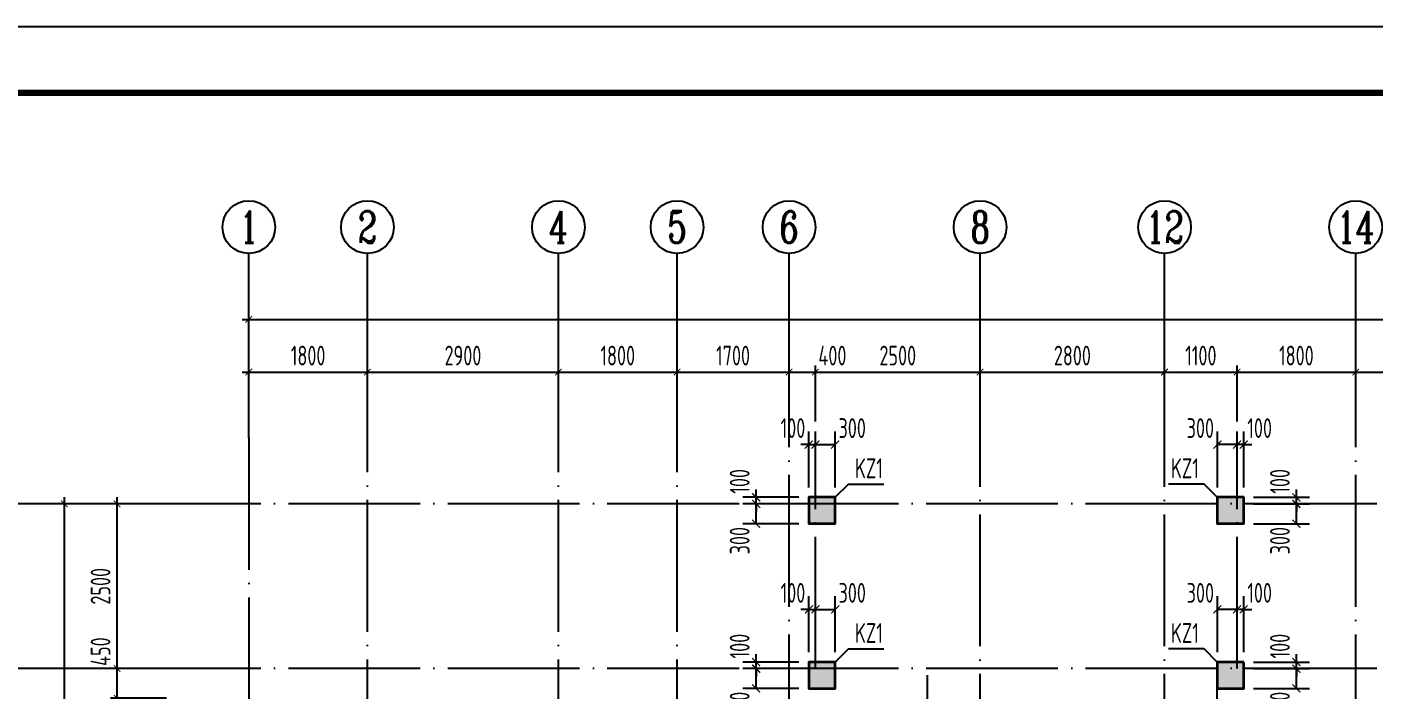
# Model space of a CAD drawing. Extents: x -668857 to 154266, y -275694 to 291306.
# Drawn here: x -343110 to -322663, y 216120 to 226182 of the extents above; entities that cross this region are included whole.
import ezdxf
from ezdxf.enums import TextEntityAlignment as Align

# ---------------------------------------------------------------- set-up
doc = ezdxf.new("R2010")
doc.units = 0
doc.header["$LTSCALE"] = 1000
doc.linetypes.add('DOTE', pattern=[2.42, 2, -0.2, 0.02, -0.2])
doc.layers.get('0').update_dxf_attribs({"linetype": 'CONTINUOUS'})
doc.layers.get('DEFPOINTS').update_dxf_attribs({"linetype": 'CONTINUOUS'})
for name, color, linetype in [('-TK', 7, 'CONTINUOUS'), ('A-AXIS', 1, 'CONTINUOUS'), ('A-DOTE', 10, 'DOTE'), ('AXIS_NUM', 7, 'CONTINUOUS'), ('COLU_DE_TEXT', 7, 'CONTINUOUS'), ('LABEL', 1, 'CONTINUOUS'), ('S-Q墙标注', 3, 'CONTINUOUS'), ('S-X详图填充', 252, 'CONTINUOUS'), ('S-X详图实线', 4, 'CONTINUOUS'), ('S-Y一般标注', 3, 'CONTINUOUS'), ('S-Z柱实线', 6, 'CONTINUOUS')]:
    doc.layers.add(name, color=color, linetype=linetype)
doc.layers.add('PUB_HATCH', color=8, linetype='CONTINUOUS', lineweight=9)
doc.styles.add('TSSD_Axis', font='complex.shx', dxfattribs={"width": 0.7, "bigfont": 'hztxt.shx'})
doc.styles.add('TSSD_DIMENSION', font='Tssdeng.shx', dxfattribs={"width": 0.7, "bigfont": 'tssdchn.shx'})
doc.styles.add('TSSD_REIN', font='tssdeng.shx', dxfattribs={"width": 0.7, "height": 300, "bigfont": 'tssdchn.shx'})
doc.styles.add('结构文字', font='zstxt.shx', dxfattribs={"width": 0.7, "bigfont": 'zshz.shx'})
doc.dimstyles.new('STRUCK', dxfattribs={"dimtxt": 400, "dimasz": 121, "dimexe": 200, "dimexo": 150, "dimgap": 115, "dimtad": 1, "dimdec": 0, "dimdsep": 46, "dimtxsty": '结构文字', "dimblk": 'ARCHTICK', "dimcen": 400, "dimclrd": 3, "dimclre": 3, "dimclrt": 7, "dimadec": 0, "dimazin": 0, "dimtfac": 1, "dimtdec": 0, "dimtix": 1, "dimtmove": 2, "dimatfit": 3, "dimldrblk": '_DIMX', "dimfxl": 0, "dimtolj": 1, "dimtzin": 0, "dimarcsym": 0})
doc.dimstyles.new('TSSD_100_100', dxfattribs={"dimtxt": 300, "dimasz": 100, "dimexe": 100, "dimexo": 250, "dimgap": 100, "dimtad": 1, "dimdec": 0, "dimzin": 0, "dimdsep": 46, "dimtxsty": 'TSSD_DIMENSION', "dimblk": 'ARCHTICK', "dimcen": 0, "dimdle": 100, "dimclrt": 7, "dimadec": 0, "dimazin": 0, "dimtfac": 1, "dimtdec": 0, "dimtix": 1, "dimtmove": 2, "dimatfit": 3, "dimldrblk": 'ARCHTICK', "dimfxl": 0, "dimtolj": 1, "dimtzin": 0, "dimarcsym": 0})

# ---------------------------------------------------------------- blocks, each defined once
blk = doc.blocks.new('A1')
blk.add_lwpolyline([(0, 59400), (0, 0), (84100, 0), (84100, 59400)], close=True)
at = {"const_width": 100}
blk.add_lwpolyline([(2500, 58400), (2500, 1000), (83100, 1000), (83100, 58400)], close=True, dxfattribs=at)
blk = doc.blocks.new('ts_axno')
at = {"color": 0, "linetype": 'ByBlock', "lineweight": -2}
blk.add_circle((0, 0), 0.5, dxfattribs=at)
at = {"color": 0, "linetype": 'ByBlock', "lineweight": -2, "style": 'TSSD_Axis', "width": 0.7}
blk.add_attdef('A', text='', height=0.6, dxfattribs=at).set_placement((0, 0), align=Align.MIDDLE_CENTER)
blk = doc.blocks.new('_ArchTick')
at = {"color": 0, "linetype": 'ByBlock', "const_width": 0.15}
blk.add_lwpolyline([(-0.5, -0.5), (0.5, 0.5)], dxfattribs=at)
blk = doc.blocks.new('*D77')
at = {"layer": 'DEFPOINTS', "color": 0}
for p in [(6400, 22100), (4600, 21100), (6400, 21100)]:
    blk.add_point(p, dxfattribs=at)
at = {"layer": 'S-Y一般标注', "color": 0, "lineweight": -2}
for p, q in [((4500, 22100), (6500, 22100)), ((4600, 21350), (4600, 22200)), ((6400, 21350), (6400, 22200))]:
    blk.add_line(p, q, dxfattribs=at)
at = {"layer": 'S-Y一般标注', "color": 0, "lineweight": -2, "xscale": 100, "yscale": 100, "zscale": 100, "rotation": 180}
blk.add_blockref('_ArchTick', (4600, 22100), dxfattribs=at)
at = {"layer": 'S-Y一般标注', "color": 0, "lineweight": -2, "xscale": 100, "yscale": 100, "zscale": 100}
blk.add_blockref('_ArchTick', (6400, 22100), dxfattribs=at)
at = {"layer": 'S-Y一般标注', "color": 7, "insert": (5500, 22350), "char_height": 300, "attachment_point": 5, "style": 'TSSD_DIMENSION'}
blk.add_mtext('\\A1;1800', dxfattribs=at)
blk = doc.blocks.new('*D78')
at = {"layer": 'DEFPOINTS', "color": 0}
for p in [(9300, 22100), (6400, 21100), (9300, 21100)]:
    blk.add_point(p, dxfattribs=at)
at = {"layer": 'S-Y一般标注', "color": 0, "lineweight": -2}
for p, q in [((6300, 22100), (9400, 22100)), ((6400, 21350), (6400, 22200)), ((9300, 21350), (9300, 22200))]:
    blk.add_line(p, q, dxfattribs=at)
at = {"layer": 'S-Y一般标注', "color": 0, "lineweight": -2, "xscale": 100, "yscale": 100, "zscale": 100, "rotation": 180}
blk.add_blockref('_ArchTick', (6400, 22100), dxfattribs=at)
at = {"layer": 'S-Y一般标注', "color": 0, "lineweight": -2, "xscale": 100, "yscale": 100, "zscale": 100}
blk.add_blockref('_ArchTick', (9300, 22100), dxfattribs=at)
at = {"layer": 'S-Y一般标注', "color": 7, "insert": (7850, 22350), "char_height": 300, "attachment_point": 5, "style": 'TSSD_DIMENSION'}
blk.add_mtext('\\A1;2900', dxfattribs=at)
blk = doc.blocks.new('*D79')
at = {"layer": 'DEFPOINTS', "color": 0}
for p in [(11100, 22100), (9300, 21100), (11100, 21100)]:
    blk.add_point(p, dxfattribs=at)
at = {"layer": 'S-Y一般标注', "color": 0, "lineweight": -2}
for p, q in [((9200, 22100), (11200, 22100)), ((9300, 21350), (9300, 22200)), ((11100, 21350), (11100, 22200))]:
    blk.add_line(p, q, dxfattribs=at)
at = {"layer": 'S-Y一般标注', "color": 0, "lineweight": -2, "xscale": 100, "yscale": 100, "zscale": 100, "rotation": 180}
blk.add_blockref('_ArchTick', (9300, 22100), dxfattribs=at)
at = {"layer": 'S-Y一般标注', "color": 0, "lineweight": -2, "xscale": 100, "yscale": 100, "zscale": 100}
blk.add_blockref('_ArchTick', (11100, 22100), dxfattribs=at)
at = {"layer": 'S-Y一般标注', "color": 7, "insert": (10200, 22350), "char_height": 300, "attachment_point": 5, "style": 'TSSD_DIMENSION'}
blk.add_mtext('\\A1;1800', dxfattribs=at)
blk = doc.blocks.new('*D80')
at = {"layer": 'DEFPOINTS', "color": 0}
for p in [(12800, 22100), (11100, 21100), (12800, 21100)]:
    blk.add_point(p, dxfattribs=at)
at = {"layer": 'S-Y一般标注', "color": 0, "lineweight": -2}
for p, q in [((11000, 22100), (12900, 22100)), ((11100, 21350), (11100, 22200)), ((12800, 21350), (12800, 22200))]:
    blk.add_line(p, q, dxfattribs=at)
at = {"layer": 'S-Y一般标注', "color": 0, "lineweight": -2, "xscale": 100, "yscale": 100, "zscale": 100, "rotation": 180}
blk.add_blockref('_ArchTick', (11100, 22100), dxfattribs=at)
at = {"layer": 'S-Y一般标注', "color": 0, "lineweight": -2, "xscale": 100, "yscale": 100, "zscale": 100}
blk.add_blockref('_ArchTick', (12800, 22100), dxfattribs=at)
at = {"layer": 'S-Y一般标注', "color": 7, "insert": (11950, 22350), "char_height": 300, "attachment_point": 5, "style": 'TSSD_DIMENSION'}
blk.add_mtext('\\A1;1700', dxfattribs=at)
blk = doc.blocks.new('*D81')
at = {"layer": 'DEFPOINTS', "color": 0}
for p in [(13200, 22100), (12800, 21100), (13200, 21100)]:
    blk.add_point(p, dxfattribs=at)
at = {"layer": 'S-Y一般标注', "color": 0, "lineweight": -2}
for p, q in [((12700, 22100), (13300, 22100)), ((12800, 21350), (12800, 22200)), ((13200, 21350), (13200, 22200))]:
    blk.add_line(p, q, dxfattribs=at)
at = {"layer": 'S-Y一般标注', "color": 0, "lineweight": -2, "xscale": 100, "yscale": 100, "zscale": 100, "rotation": 180}
blk.add_blockref('_ArchTick', (12800, 22100), dxfattribs=at)
at = {"layer": 'S-Y一般标注', "color": 0, "lineweight": -2, "xscale": 100, "yscale": 100, "zscale": 100}
blk.add_blockref('_ArchTick', (13200, 22100), dxfattribs=at)
at = {"layer": 'S-Y一般标注', "color": 7, "insert": (13458, 22350), "char_height": 300, "attachment_point": 5, "style": 'TSSD_DIMENSION'}
blk.add_mtext('\\A1;400', dxfattribs=at)
blk = doc.blocks.new('*D82')
at = {"layer": 'DEFPOINTS', "color": 0}
for p in [(18500, 22100), (15700, 21100), (18500, 21100)]:
    blk.add_point(p, dxfattribs=at)
at = {"layer": 'S-Y一般标注', "color": 0, "lineweight": -2}
for p, q in [((15600, 22100), (18600, 22100)), ((15700, 21350), (15700, 22200)), ((18500, 21350), (18500, 22200))]:
    blk.add_line(p, q, dxfattribs=at)
at = {"layer": 'S-Y一般标注', "color": 0, "lineweight": -2, "xscale": 100, "yscale": 100, "zscale": 100, "rotation": 180}
blk.add_blockref('_ArchTick', (15700, 22100), dxfattribs=at)
at = {"layer": 'S-Y一般标注', "color": 0, "lineweight": -2, "xscale": 100, "yscale": 100, "zscale": 100}
blk.add_blockref('_ArchTick', (18500, 22100), dxfattribs=at)
at = {"layer": 'S-Y一般标注', "color": 7, "insert": (17100, 22350), "char_height": 300, "attachment_point": 5, "style": 'TSSD_DIMENSION'}
blk.add_mtext('\\A1;2800', dxfattribs=at)
blk = doc.blocks.new('*D83')
at = {"layer": 'DEFPOINTS', "color": 0}
for p in [(19600, 22100), (18500, 21100), (19600, 21100)]:
    blk.add_point(p, dxfattribs=at)
at = {"layer": 'S-Y一般标注', "color": 0, "lineweight": -2}
for p, q in [((18400, 22100), (19700, 22100)), ((18500, 21350), (18500, 22200)), ((19600, 21350), (19600, 22200))]:
    blk.add_line(p, q, dxfattribs=at)
at = {"layer": 'S-Y一般标注', "color": 0, "lineweight": -2, "xscale": 100, "yscale": 100, "zscale": 100, "rotation": 180}
blk.add_blockref('_ArchTick', (18500, 22100), dxfattribs=at)
at = {"layer": 'S-Y一般标注', "color": 0, "lineweight": -2, "xscale": 100, "yscale": 100, "zscale": 100}
blk.add_blockref('_ArchTick', (19600, 22100), dxfattribs=at)
at = {"layer": 'S-Y一般标注', "color": 7, "insert": (19050, 22350), "char_height": 300, "attachment_point": 5, "style": 'TSSD_DIMENSION'}
blk.add_mtext('\\A1;1100', dxfattribs=at)
blk = doc.blocks.new('*D84')
at = {"layer": 'DEFPOINTS', "color": 0}
for p in [(23100, 22100), (21400, 21100), (23100, 21100)]:
    blk.add_point(p, dxfattribs=at)
at = {"layer": 'S-Y一般标注', "color": 0, "lineweight": -2}
for p, q in [((21300, 22100), (23200, 22100)), ((21400, 21350), (21400, 22200)), ((23100, 21350), (23100, 22200))]:
    blk.add_line(p, q, dxfattribs=at)
at = {"layer": 'S-Y一般标注', "color": 0, "lineweight": -2, "xscale": 100, "yscale": 100, "zscale": 100, "rotation": 180}
blk.add_blockref('_ArchTick', (21400, 22100), dxfattribs=at)
at = {"layer": 'S-Y一般标注', "color": 0, "lineweight": -2, "xscale": 100, "yscale": 100, "zscale": 100}
blk.add_blockref('_ArchTick', (23100, 22100), dxfattribs=at)
at = {"layer": 'S-Y一般标注', "color": 7, "insert": (22250, 22350), "char_height": 300, "attachment_point": 5, "style": 'TSSD_DIMENSION'}
blk.add_mtext('\\A1;1700', dxfattribs=at)
blk = doc.blocks.new('*D99')
at = {"layer": 'DEFPOINTS', "color": 0}
for p in [(54600, 22900), (4600, 21100), (54600, 21100)]:
    blk.add_point(p, dxfattribs=at)
at = {"layer": 'S-Y一般标注', "color": 0, "lineweight": -2}
for p, q in [((4600, 21350), (4600, 23000)), ((54600, 21350), (54600, 23000)), ((4500, 22900), (54700, 22900))]:
    blk.add_line(p, q, dxfattribs=at)
at = {"layer": 'S-Y一般标注', "color": 0, "lineweight": -2, "xscale": 100, "yscale": 100, "zscale": 100, "rotation": 180}
blk.add_blockref('_ArchTick', (4600, 22900), dxfattribs=at)
at = {"layer": 'S-Y一般标注', "color": 0, "lineweight": -2, "xscale": 100, "yscale": 100, "zscale": 100}
blk.add_blockref('_ArchTick', (54600, 22900), dxfattribs=at)
at = {"layer": 'S-Y一般标注', "color": 7, "insert": (29600, 23150), "char_height": 300, "attachment_point": 5, "style": 'TSSD_DIMENSION'}
blk.add_mtext('\\A1;50000', dxfattribs=at)
blk = doc.blocks.new('*D106')
at = {"layer": 'DEFPOINTS', "color": 0}
for p in [(1800, 20100), (3600, 20100), (3600, 4600)]:
    blk.add_point(p, dxfattribs=at)
at = {"layer": 'S-Y一般标注', "color": 0, "lineweight": -2}
for p, q in [((3350, 20100), (1700, 20100)), ((1800, 4500), (1800, 20200)), ((3350, 4600), (1700, 4600))]:
    blk.add_line(p, q, dxfattribs=at)
at = {"layer": 'S-Y一般标注', "color": 0, "lineweight": -2, "xscale": 100, "yscale": 100, "zscale": 100}
for p, rotation in [((1800, 20100), 90), ((1800, 4600), 270)]:
    blk.add_blockref('_ArchTick', p, dxfattribs=dict(at, rotation=rotation))
at = {"layer": 'S-Y一般标注', "color": 7, "insert": (1550, 12350), "char_height": 300, "attachment_point": 5, "rotation": 90, "style": 'TSSD_DIMENSION'}
blk.add_mtext('\\A1;15500', dxfattribs=at)
blk = doc.blocks.new('*D108')
at = {"layer": 'DEFPOINTS', "color": 0}
for p in [(2600, 17600), (3600, 17600), (3600, 17150)]:
    blk.add_point(p, dxfattribs=at)
at = {"layer": 'S-Y一般标注', "color": 0, "lineweight": -2}
for p, q in [((3350, 17600), (2500, 17600)), ((2600, 17050), (2600, 17700)), ((3350, 17150), (2500, 17150))]:
    blk.add_line(p, q, dxfattribs=at)
at = {"layer": 'S-Y一般标注', "color": 0, "lineweight": -2, "xscale": 100, "yscale": 100, "zscale": 100}
for p, rotation in [((2600, 17600), 90), ((2600, 17150), 270)]:
    blk.add_blockref('_ArchTick', p, dxfattribs=dict(at, rotation=rotation))
at = {"layer": 'S-Y一般标注', "color": 7, "insert": (2350, 17858), "char_height": 300, "attachment_point": 5, "rotation": 90, "style": 'TSSD_DIMENSION'}
blk.add_mtext('\\A1;450', dxfattribs=at)
blk = doc.blocks.new('*D109')
at = {"layer": 'DEFPOINTS', "color": 0}
for p in [(2600, 20100), (3600, 20100), (3600, 17600)]:
    blk.add_point(p, dxfattribs=at)
at = {"layer": 'S-Y一般标注', "color": 0, "lineweight": -2}
for p, q in [((3350, 20100), (2500, 20100)), ((2600, 17500), (2600, 20200)), ((3350, 17600), (2500, 17600))]:
    blk.add_line(p, q, dxfattribs=at)
at = {"layer": 'S-Y一般标注', "color": 0, "lineweight": -2, "xscale": 100, "yscale": 100, "zscale": 100}
for p, rotation in [((2600, 20100), 90), ((2600, 17600), 270)]:
    blk.add_blockref('_ArchTick', p, dxfattribs=dict(at, rotation=rotation))
at = {"layer": 'S-Y一般标注', "color": 7, "insert": (2350, 18850), "char_height": 300, "attachment_point": 5, "rotation": 90, "style": 'TSSD_DIMENSION'}
blk.add_mtext('\\A1;2500', dxfattribs=at)
blk = doc.blocks.new('*D112')
at = {"layer": 'DEFPOINTS', "color": 0}
for p in [(15700, 22100), (13200, 21100), (15700, 21100)]:
    blk.add_point(p, dxfattribs=at)
at = {"layer": 'S-Y一般标注', "color": 0, "lineweight": -2}
for p, q in [((13100, 22100), (15800, 22100)), ((13200, 21350), (13200, 22200)), ((15700, 21350), (15700, 22200))]:
    blk.add_line(p, q, dxfattribs=at)
at = {"layer": 'S-Y一般标注', "color": 0, "lineweight": -2, "xscale": 100, "yscale": 100, "zscale": 100, "rotation": 180}
blk.add_blockref('_ArchTick', (13200, 22100), dxfattribs=at)
at = {"layer": 'S-Y一般标注', "color": 0, "lineweight": -2, "xscale": 100, "yscale": 100, "zscale": 100}
blk.add_blockref('_ArchTick', (15700, 22100), dxfattribs=at)
at = {"layer": 'S-Y一般标注', "color": 7, "insert": (14450, 22350), "char_height": 300, "attachment_point": 5, "style": 'TSSD_DIMENSION'}
blk.add_mtext('\\A1;2500', dxfattribs=at)
blk = doc.blocks.new('*D113')
at = {"layer": 'DEFPOINTS', "color": 0}
for p in [(21400, 22100), (19600, 21100), (21400, 21100)]:
    blk.add_point(p, dxfattribs=at)
at = {"layer": 'S-Y一般标注', "color": 0, "lineweight": -2}
for p, q in [((19500, 22100), (21500, 22100)), ((19600, 21350), (19600, 22200)), ((21400, 21350), (21400, 22200))]:
    blk.add_line(p, q, dxfattribs=at)
at = {"layer": 'S-Y一般标注', "color": 0, "lineweight": -2, "xscale": 100, "yscale": 100, "zscale": 100, "rotation": 180}
blk.add_blockref('_ArchTick', (19600, 22100), dxfattribs=at)
at = {"layer": 'S-Y一般标注', "color": 0, "lineweight": -2, "xscale": 100, "yscale": 100, "zscale": 100}
blk.add_blockref('_ArchTick', (21400, 22100), dxfattribs=at)
at = {"layer": 'S-Y一般标注', "color": 7, "insert": (20500, 22350), "char_height": 300, "attachment_point": 5, "style": 'TSSD_DIMENSION'}
blk.add_mtext('\\A1;1800', dxfattribs=at)
blk = doc.blocks.new('*D680')
at = {"layer": 'DEFPOINTS', "color": 0}
for p in [(-332042, 216545), (-331242, 216545), (-331242, 216445)]:
    blk.add_point(p, dxfattribs=at)
at = {"layer": 'S-Q墙标注', "color": 3, "lineweight": -2}
for p, q in [((-331392, 216545), (-332242, 216545)), ((-332042, 216545), (-332042, 216666)), ((-332042, 216445), (-332042, 216545)), ((-331392, 216445), (-332242, 216445)), ((-332042, 216445), (-332042, 216324))]:
    blk.add_line(p, q, dxfattribs=at)
at = {"layer": 'S-Q墙标注', "color": 3, "lineweight": -2, "xscale": 121, "yscale": 121, "zscale": 121}
for p, rotation in [((-332042, 216545), 270), ((-332042, 216445), 90)]:
    blk.add_blockref('_ArchTick', p, dxfattribs=dict(at, rotation=rotation))
at = {"layer": 'S-Q墙标注', "color": 7, "insert": (-332292, 216787), "char_height": 300, "attachment_point": 5, "rotation": 90, "style": 'TSSD_REIN'}
blk.add_mtext('\\A1;100', dxfattribs=at)
blk = doc.blocks.new('_DIMX')
blk.add_line((-150, 0), (150, 0))
at = {"const_width": 50}
blk.add_lwpolyline([(-70, -70), (70, 70)], dxfattribs=at)
blk = doc.blocks.new('*D681')
at = {"layer": 'DEFPOINTS', "color": 0}
for p in [(-332042, 219045), (-331242, 219045), (-331242, 218945)]:
    blk.add_point(p, dxfattribs=at)
at = {"layer": 'S-Q墙标注', "color": 3, "lineweight": -2}
for p, q in [((-331392, 219045), (-332242, 219045)), ((-332042, 219045), (-332042, 219166)), ((-332042, 218945), (-332042, 219045)), ((-331392, 218945), (-332242, 218945)), ((-332042, 218945), (-332042, 218824))]:
    blk.add_line(p, q, dxfattribs=at)
at = {"layer": 'S-Q墙标注', "color": 3, "lineweight": -2, "xscale": 121, "yscale": 121, "zscale": 121}
for p, rotation in [((-332042, 219045), 270), ((-332042, 218945), 90)]:
    blk.add_blockref('_ArchTick', p, dxfattribs=dict(at, rotation=rotation))
at = {"layer": 'S-Q墙标注', "color": 7, "insert": (-332292, 219287), "char_height": 300, "attachment_point": 5, "rotation": 90, "style": 'TSSD_REIN'}
blk.add_mtext('\\A1;100', dxfattribs=at)
blk = doc.blocks.new('*D682')
at = {"layer": 'DEFPOINTS', "color": 0}
for p in [(-332042, 218945), (-331242, 218945), (-331242, 218645)]:
    blk.add_point(p, dxfattribs=at)
at = {"layer": 'S-Q墙标注', "color": 3, "lineweight": -2}
for p, q in [((-331392, 218945), (-332242, 218945)), ((-332042, 218645), (-332042, 218945)), ((-331392, 218645), (-332242, 218645))]:
    blk.add_line(p, q, dxfattribs=at)
at = {"layer": 'S-Q墙标注', "color": 3, "lineweight": -2, "xscale": 121, "yscale": 121, "zscale": 121}
for p, rotation in [((-332042, 218945), 90), ((-332042, 218645), 270)]:
    blk.add_blockref('_ArchTick', p, dxfattribs=dict(at, rotation=rotation))
at = {"layer": 'S-Q墙标注', "color": 7, "insert": (-332292, 218387), "char_height": 300, "attachment_point": 5, "rotation": 90, "style": 'TSSD_REIN'}
blk.add_mtext('\\A1;300', dxfattribs=at)
blk = doc.blocks.new('*D683')
at = {"layer": 'DEFPOINTS', "color": 0}
for p in [(-332042, 216445), (-331242, 216445), (-331242, 216145)]:
    blk.add_point(p, dxfattribs=at)
at = {"layer": 'S-Q墙标注', "color": 3, "lineweight": -2}
for p, q in [((-331392, 216445), (-332242, 216445)), ((-332042, 216145), (-332042, 216445)), ((-331392, 216145), (-332242, 216145))]:
    blk.add_line(p, q, dxfattribs=at)
at = {"layer": 'S-Q墙标注', "color": 3, "lineweight": -2, "xscale": 121, "yscale": 121, "zscale": 121}
for p, rotation in [((-332042, 216445), 90), ((-332042, 216145), 270)]:
    blk.add_blockref('_ArchTick', p, dxfattribs=dict(at, rotation=rotation))
at = {"layer": 'S-Q墙标注', "color": 7, "insert": (-332292, 215887), "char_height": 300, "attachment_point": 5, "rotation": 90, "style": 'TSSD_REIN'}
blk.add_mtext('\\A1;300', dxfattribs=at)
blk = doc.blocks.new('*D684')
at = {"layer": 'DEFPOINTS', "color": 0}
for p in [(-330842, 217345), (-331142, 216545), (-330842, 216545)]:
    blk.add_point(p, dxfattribs=at)
at = {"layer": 'S-Q墙标注', "color": 3, "lineweight": -2}
for p, q in [((-331142, 216695), (-331142, 217545)), ((-330842, 216695), (-330842, 217545)), ((-331142, 217345), (-330842, 217345))]:
    blk.add_line(p, q, dxfattribs=at)
at = {"layer": 'S-Q墙标注', "color": 3, "lineweight": -2, "xscale": 121, "yscale": 121, "zscale": 121, "rotation": 180}
blk.add_blockref('_ArchTick', (-331142, 217345), dxfattribs=at)
at = {"layer": 'S-Q墙标注', "color": 3, "lineweight": -2, "xscale": 121, "yscale": 121, "zscale": 121}
blk.add_blockref('_ArchTick', (-330842, 217345), dxfattribs=at)
at = {"layer": 'S-Q墙标注', "color": 7, "insert": (-330584, 217595), "char_height": 300, "attachment_point": 5, "style": 'TSSD_REIN'}
blk.add_mtext('\\A1;300', dxfattribs=at)
blk = doc.blocks.new('*D685')
at = {"layer": 'DEFPOINTS', "color": 0}
for p in [(-330842, 219845), (-331142, 219045), (-330842, 219045)]:
    blk.add_point(p, dxfattribs=at)
at = {"layer": 'S-Q墙标注', "color": 3, "lineweight": -2}
for p, q in [((-331142, 219195), (-331142, 220045)), ((-330842, 219195), (-330842, 220045)), ((-331142, 219845), (-330842, 219845))]:
    blk.add_line(p, q, dxfattribs=at)
at = {"layer": 'S-Q墙标注', "color": 3, "lineweight": -2, "xscale": 121, "yscale": 121, "zscale": 121, "rotation": 180}
blk.add_blockref('_ArchTick', (-331142, 219845), dxfattribs=at)
at = {"layer": 'S-Q墙标注', "color": 3, "lineweight": -2, "xscale": 121, "yscale": 121, "zscale": 121}
blk.add_blockref('_ArchTick', (-330842, 219845), dxfattribs=at)
at = {"layer": 'S-Q墙标注', "color": 7, "insert": (-330584, 220095), "char_height": 300, "attachment_point": 5, "style": 'TSSD_REIN'}
blk.add_mtext('\\A1;300', dxfattribs=at)
blk = doc.blocks.new('*D686')
at = {"layer": 'DEFPOINTS', "color": 0}
for p in [(-324642, 216545), (-323842, 216545), (-324642, 216445)]:
    blk.add_point(p, dxfattribs=at)
at = {"layer": 'S-Q墙标注', "color": 3, "lineweight": -2}
for p, q in [((-324492, 216545), (-323642, 216545)), ((-323842, 216545), (-323842, 216666)), ((-323842, 216445), (-323842, 216545)), ((-324492, 216445), (-323642, 216445)), ((-323842, 216445), (-323842, 216324))]:
    blk.add_line(p, q, dxfattribs=at)
at = {"layer": 'S-Q墙标注', "color": 3, "lineweight": -2, "xscale": 121, "yscale": 121, "zscale": 121}
for p, rotation in [((-323842, 216545), 270), ((-323842, 216445), 90)]:
    blk.add_blockref('_ArchTick', p, dxfattribs=dict(at, rotation=rotation))
at = {"layer": 'S-Q墙标注', "color": 7, "insert": (-324092, 216787), "char_height": 300, "attachment_point": 5, "rotation": 90, "style": 'TSSD_REIN'}
blk.add_mtext('\\A1;100', dxfattribs=at)
blk = doc.blocks.new('*D687')
at = {"layer": 'DEFPOINTS', "color": 0}
for p in [(-324642, 219045), (-323842, 219045), (-324642, 218945)]:
    blk.add_point(p, dxfattribs=at)
at = {"layer": 'S-Q墙标注', "color": 3, "lineweight": -2}
for p, q in [((-324492, 219045), (-323642, 219045)), ((-323842, 219045), (-323842, 219166)), ((-323842, 218945), (-323842, 219045)), ((-324492, 218945), (-323642, 218945)), ((-323842, 218945), (-323842, 218824))]:
    blk.add_line(p, q, dxfattribs=at)
at = {"layer": 'S-Q墙标注', "color": 3, "lineweight": -2, "xscale": 121, "yscale": 121, "zscale": 121}
for p, rotation in [((-323842, 219045), 270), ((-323842, 218945), 90)]:
    blk.add_blockref('_ArchTick', p, dxfattribs=dict(at, rotation=rotation))
at = {"layer": 'S-Q墙标注', "color": 7, "insert": (-324092, 219287), "char_height": 300, "attachment_point": 5, "rotation": 90, "style": 'TSSD_REIN'}
blk.add_mtext('\\A1;100', dxfattribs=at)
blk = doc.blocks.new('*D688')
at = {"layer": 'DEFPOINTS', "color": 0}
for p in [(-324642, 218945), (-323842, 218945), (-324642, 218645)]:
    blk.add_point(p, dxfattribs=at)
at = {"layer": 'S-Q墙标注', "color": 3, "lineweight": -2}
for p, q in [((-324492, 218945), (-323642, 218945)), ((-323842, 218645), (-323842, 218945)), ((-324492, 218645), (-323642, 218645))]:
    blk.add_line(p, q, dxfattribs=at)
at = {"layer": 'S-Q墙标注', "color": 3, "lineweight": -2, "xscale": 121, "yscale": 121, "zscale": 121}
for p, rotation in [((-323842, 218945), 90), ((-323842, 218645), 270)]:
    blk.add_blockref('_ArchTick', p, dxfattribs=dict(at, rotation=rotation))
at = {"layer": 'S-Q墙标注', "color": 7, "insert": (-324092, 218387), "char_height": 300, "attachment_point": 5, "rotation": 90, "style": 'TSSD_REIN'}
blk.add_mtext('\\A1;300', dxfattribs=at)
blk = doc.blocks.new('*D689')
at = {"layer": 'DEFPOINTS', "color": 0}
for p in [(-324642, 216445), (-323842, 216445), (-324642, 216145)]:
    blk.add_point(p, dxfattribs=at)
at = {"layer": 'S-Q墙标注', "color": 3, "lineweight": -2}
for p, q in [((-324492, 216445), (-323642, 216445)), ((-323842, 216145), (-323842, 216445)), ((-324492, 216145), (-323642, 216145))]:
    blk.add_line(p, q, dxfattribs=at)
at = {"layer": 'S-Q墙标注', "color": 3, "lineweight": -2, "xscale": 121, "yscale": 121, "zscale": 121}
for p, rotation in [((-323842, 216445), 90), ((-323842, 216145), 270)]:
    blk.add_blockref('_ArchTick', p, dxfattribs=dict(at, rotation=rotation))
at = {"layer": 'S-Q墙标注', "color": 7, "insert": (-324092, 215887), "char_height": 300, "attachment_point": 5, "rotation": 90, "style": 'TSSD_REIN'}
blk.add_mtext('\\A1;300', dxfattribs=at)
blk = doc.blocks.new('*D690')
at = {"layer": 'DEFPOINTS', "color": 0}
for p in [(-325042, 217345), (-325042, 216545), (-324742, 216545)]:
    blk.add_point(p, dxfattribs=at)
at = {"layer": 'S-Q墙标注', "color": 3, "lineweight": -2}
for p, q in [((-325042, 216695), (-325042, 217545)), ((-324742, 216695), (-324742, 217545)), ((-324742, 217345), (-325042, 217345))]:
    blk.add_line(p, q, dxfattribs=at)
at = {"layer": 'S-Q墙标注', "color": 3, "lineweight": -2, "xscale": 121, "yscale": 121, "zscale": 121, "rotation": 180}
blk.add_blockref('_ArchTick', (-325042, 217345), dxfattribs=at)
at = {"layer": 'S-Q墙标注', "color": 3, "lineweight": -2, "xscale": 121, "yscale": 121, "zscale": 121}
blk.add_blockref('_ArchTick', (-324742, 217345), dxfattribs=at)
at = {"layer": 'S-Q墙标注', "color": 7, "insert": (-325300, 217595), "char_height": 300, "attachment_point": 5, "style": 'TSSD_REIN'}
blk.add_mtext('\\A1;300', dxfattribs=at)
blk = doc.blocks.new('*D691')
at = {"layer": 'DEFPOINTS', "color": 0}
for p in [(-325042, 219845), (-325042, 219045), (-324742, 219045)]:
    blk.add_point(p, dxfattribs=at)
at = {"layer": 'S-Q墙标注', "color": 3, "lineweight": -2}
for p, q in [((-325042, 219195), (-325042, 220045)), ((-324742, 219195), (-324742, 220045)), ((-324742, 219845), (-325042, 219845))]:
    blk.add_line(p, q, dxfattribs=at)
at = {"layer": 'S-Q墙标注', "color": 3, "lineweight": -2, "xscale": 121, "yscale": 121, "zscale": 121, "rotation": 180}
blk.add_blockref('_ArchTick', (-325042, 219845), dxfattribs=at)
at = {"layer": 'S-Q墙标注', "color": 3, "lineweight": -2, "xscale": 121, "yscale": 121, "zscale": 121}
blk.add_blockref('_ArchTick', (-324742, 219845), dxfattribs=at)
at = {"layer": 'S-Q墙标注', "color": 7, "insert": (-325300, 220095), "char_height": 300, "attachment_point": 5, "style": 'TSSD_REIN'}
blk.add_mtext('\\A1;300', dxfattribs=at)
blk = doc.blocks.new('A$C028C60F5')
at = {"color": 6}
blk.add_lwpolyline([(400, 0), (0, 0), (0, -400), (400, -400)], close=True, dxfattribs=at)
at = {"layer": 'PUB_HATCH'}
blk.add_solid([(0, -400), (400, -400), (0, 0), (400, 0)], dxfattribs=at)
blk = doc.blocks.new('A$C3EFA6995')
for p in [(9700, 100), (9700, -2400), (15900, -2400)]:
    blk.add_blockref('A$C028C60F5', p)
at = {"xscale": -1}
blk.add_blockref('A$C028C60F5', (16300, 100), dxfattribs=at)
blk = doc.blocks.new('*D732')
at = {"layer": 'DEFPOINTS', "color": 0}
for p in [(-331142, 219845), (-331242, 219045), (-331142, 219045)]:
    blk.add_point(p, dxfattribs=at)
at = {"layer": 'S-Q墙标注', "color": 3, "lineweight": -2}
for p, q in [((-331242, 219195), (-331242, 220045)), ((-331142, 219195), (-331142, 220045)), ((-331242, 219845), (-331363, 219845)), ((-331242, 219845), (-331142, 219845)), ((-331142, 219845), (-331021, 219845))]:
    blk.add_line(p, q, dxfattribs=at)
at = {"layer": 'S-Q墙标注', "color": 3, "lineweight": -2, "xscale": 121, "yscale": 121, "zscale": 121}
blk.add_blockref('_ArchTick', (-331242, 219845), dxfattribs=at)
at = {"layer": 'S-Q墙标注', "color": 3, "lineweight": -2, "xscale": 121, "yscale": 121, "zscale": 121, "rotation": 180}
blk.add_blockref('_ArchTick', (-331142, 219845), dxfattribs=at)
at = {"layer": 'S-Q墙标注', "color": 7, "insert": (-331484, 220095), "char_height": 300, "attachment_point": 5, "style": 'TSSD_REIN'}
blk.add_mtext('\\A1;100', dxfattribs=at)
blk = doc.blocks.new('*D733')
at = {"layer": 'DEFPOINTS', "color": 0}
for p in [(-331142, 217345), (-331242, 216545), (-331142, 216545)]:
    blk.add_point(p, dxfattribs=at)
at = {"layer": 'S-Q墙标注', "color": 3, "lineweight": -2}
for p, q in [((-331242, 216695), (-331242, 217545)), ((-331142, 216695), (-331142, 217545)), ((-331242, 217345), (-331363, 217345)), ((-331242, 217345), (-331142, 217345)), ((-331142, 217345), (-331021, 217345))]:
    blk.add_line(p, q, dxfattribs=at)
at = {"layer": 'S-Q墙标注', "color": 3, "lineweight": -2, "xscale": 121, "yscale": 121, "zscale": 121}
blk.add_blockref('_ArchTick', (-331242, 217345), dxfattribs=at)
at = {"layer": 'S-Q墙标注', "color": 3, "lineweight": -2, "xscale": 121, "yscale": 121, "zscale": 121, "rotation": 180}
blk.add_blockref('_ArchTick', (-331142, 217345), dxfattribs=at)
at = {"layer": 'S-Q墙标注', "color": 7, "insert": (-331484, 217595), "char_height": 300, "attachment_point": 5, "style": 'TSSD_REIN'}
blk.add_mtext('\\A1;100', dxfattribs=at)
blk = doc.blocks.new('*D734')
at = {"layer": 'DEFPOINTS', "color": 0}
for p in [(-324742, 219845), (-324742, 219045), (-324642, 219045)]:
    blk.add_point(p, dxfattribs=at)
at = {"layer": 'S-Q墙标注', "color": 3, "lineweight": -2}
for p, q in [((-324742, 219195), (-324742, 220045)), ((-324642, 219195), (-324642, 220045)), ((-324742, 219845), (-324863, 219845)), ((-324642, 219845), (-324742, 219845)), ((-324642, 219845), (-324521, 219845))]:
    blk.add_line(p, q, dxfattribs=at)
at = {"layer": 'S-Q墙标注', "color": 3, "lineweight": -2, "xscale": 121, "yscale": 121, "zscale": 121}
blk.add_blockref('_ArchTick', (-324742, 219845), dxfattribs=at)
at = {"layer": 'S-Q墙标注', "color": 3, "lineweight": -2, "xscale": 121, "yscale": 121, "zscale": 121, "rotation": 180}
blk.add_blockref('_ArchTick', (-324642, 219845), dxfattribs=at)
at = {"layer": 'S-Q墙标注', "color": 7, "insert": (-324400, 220095), "char_height": 300, "attachment_point": 5, "style": 'TSSD_REIN'}
blk.add_mtext('\\A1;100', dxfattribs=at)
blk = doc.blocks.new('*D735')
at = {"layer": 'DEFPOINTS', "color": 0}
for p in [(-324742, 217345), (-324742, 216545), (-324642, 216545)]:
    blk.add_point(p, dxfattribs=at)
at = {"layer": 'S-Q墙标注', "color": 3, "lineweight": -2}
for p, q in [((-324742, 216695), (-324742, 217545)), ((-324642, 216695), (-324642, 217545)), ((-324742, 217345), (-324863, 217345)), ((-324642, 217345), (-324742, 217345)), ((-324642, 217345), (-324521, 217345))]:
    blk.add_line(p, q, dxfattribs=at)
at = {"layer": 'S-Q墙标注', "color": 3, "lineweight": -2, "xscale": 121, "yscale": 121, "zscale": 121}
blk.add_blockref('_ArchTick', (-324742, 217345), dxfattribs=at)
at = {"layer": 'S-Q墙标注', "color": 3, "lineweight": -2, "xscale": 121, "yscale": 121, "zscale": 121, "rotation": 180}
blk.add_blockref('_ArchTick', (-324642, 217345), dxfattribs=at)
at = {"layer": 'S-Q墙标注', "color": 7, "insert": (-324400, 217595), "char_height": 300, "attachment_point": 5, "style": 'TSSD_REIN'}
blk.add_mtext('\\A1;100', dxfattribs=at)
blk = doc.blocks.new('20210726.16350016')
at = {"layer": 'A-AXIS'}
for p, q in [((4600, 21100), (4600, 23900)), ((6400, 21100), (6400, 23900)), ((9300, 21100), (9300, 23900)), ((11100, 21100), (11100, 23900)), ((12800, 21100), (12800, 23900)), ((15700, 21100), (15700, 23900)), ((18500, 21100), (18500, 23900)), ((21400, 21100), (21400, 23900)), ((3600, 20100), (800, 20100)), ((3600, 17600), (800, 17600))]:
    blk.add_line(p, q, dxfattribs=at)
at = {"layer": 'A-DOTE'}
for p, q in [((4600, 21100), (4600, 3600)), ((6400, 10900), (6400, 21100)), ((9300, 10900), (9300, 21100)), ((11100, 10900), (11100, 21100)), ((12800, 13700), (12800, 21100)), ((13200, 17600), (13200, 21100)), ((15700, 13100.3), (15700, 21100)), ((18500, 13100.3), (18500, 21100)), ((19600, 17600), (19600, 21100)), ((21400, 13700), (21400, 21100)), ((55600, 20100), (3600, 20100)), ((55600, 17600), (3600, 17600)), ((14900, 15500), (14900, 17600)), ((19300, 15500), (19300, 17600))]:
    blk.add_line(p, q, dxfattribs=at)
at = {"layer": 'A-AXIS'}
ref = blk.add_blockref('ts_axno', (4600, 24300), dxfattribs=dict(at, xscale=800, yscale=800, zscale=800))
ref.add_attrib('1', '1', dxfattribs={"layer": 'AXIS_NUM', "height": 480, "style": 'TSSD_Axis', "width": 0.7}).set_placement((4600, 24300), align=Align.MIDDLE_CENTER)
ref = blk.add_blockref('ts_axno', (6400, 24300), dxfattribs=dict(at, xscale=800, yscale=800, zscale=800))
ref.add_attrib('2', '2', dxfattribs={"layer": 'AXIS_NUM', "height": 480, "style": 'TSSD_Axis', "width": 0.7}).set_placement((6400, 24300), align=Align.MIDDLE_CENTER)
ref = blk.add_blockref('ts_axno', (9300, 24300), dxfattribs=dict(at, xscale=800, yscale=800, zscale=800))
ref.add_attrib('3', '4', dxfattribs={"layer": 'AXIS_NUM', "height": 480, "style": 'TSSD_Axis', "width": 0.7}).set_placement((9300, 24300), align=Align.MIDDLE_CENTER)
ref = blk.add_blockref('ts_axno', (11100, 24300), dxfattribs=dict(at, xscale=800, yscale=800, zscale=800))
ref.add_attrib('4', '5', dxfattribs={"layer": 'AXIS_NUM', "height": 480, "style": 'TSSD_Axis', "width": 0.7}).set_placement((11100, 24300), align=Align.MIDDLE_CENTER)
ref = blk.add_blockref('ts_axno', (12800, 24300), dxfattribs=dict(at, xscale=800, yscale=800, zscale=800))
ref.add_attrib('5', '6', dxfattribs={"layer": 'AXIS_NUM', "height": 480, "style": 'TSSD_Axis', "width": 0.7}).set_placement((12800, 24300), align=Align.MIDDLE_CENTER)
ref = blk.add_blockref('ts_axno', (15700, 24300), dxfattribs=dict(at, xscale=800, yscale=800, zscale=800))
ref.add_attrib('6', '8', dxfattribs={"layer": 'AXIS_NUM', "height": 480, "style": 'TSSD_Axis', "width": 0.7}).set_placement((15700, 24300), align=Align.MIDDLE_CENTER)
ref = blk.add_blockref('ts_axno', (18500, 24300), dxfattribs=dict(at, xscale=800, yscale=800, zscale=800))
ref.add_attrib('7', '12', dxfattribs={"layer": 'AXIS_NUM', "height": 480, "style": 'TSSD_Axis', "width": 0.7}).set_placement((18500, 24300), align=Align.MIDDLE_CENTER)
ref = blk.add_blockref('ts_axno', (21400, 24300), dxfattribs=dict(at, xscale=800, yscale=800, zscale=800))
ref.add_attrib('8', '14', dxfattribs={"layer": 'AXIS_NUM', "height": 480, "style": 'TSSD_Axis', "width": 0.7}).set_placement((21400, 24300), align=Align.MIDDLE_CENTER)
at = {"layer": 'S-Y一般标注'}
for base, p1, p2, picture, middle in [((54600, 22900), (4600, 21100), (54600, 21100), '*D99', (29600, 23150)), ((6400, 22100), (4600, 21100), (6400, 21100), '*D77', (5500, 22350)), ((9300, 22100), (6400, 21100), (9300, 21100), '*D78', (7850, 22350)), ((11100, 22100), (9300, 21100), (11100, 21100), '*D79', (10200, 22350)), ((12800, 22100), (11100, 21100), (12800, 21100), '*D80', (11950, 22350)), ((15700, 22100), (13200, 21100), (15700, 21100), '*D112', (14450, 22350)), ((18500, 22100), (15700, 21100), (18500, 21100), '*D82', (17100, 22350)), ((19600, 22100), (18500, 21100), (19600, 21100), '*D83', (19050, 22350)), ((21400, 22100), (19600, 21100), (21400, 21100), '*D113', (20500, 22350)), ((23100, 22100), (21400, 21100), (23100, 21100), '*D84', (22250, 22350))]:
    dim = blk.add_linear_dim(base=base, p1=p1, p2=p2, dimstyle='TSSD_100_100', dxfattribs=at)
    dim.commit()
    dim.dimension.update_dxf_attribs({"geometry": picture, "text_midpoint": middle})
dim = blk.add_linear_dim(base=(13200, 22100), p1=(12800, 21100), p2=(13200, 21100), dimstyle='TSSD_100_100', dxfattribs=at)
dim.commit()
dim.dimension.update_dxf_attribs({"geometry": '*D81', "text_midpoint": (13458.1, 22350), "dimtype": 160})
for base, p1, picture, middle in [((1800, 20100), (3600, 4600), '*D106', (1550, 12350)), ((2600, 20100), (3600, 17600), '*D109', (2350, 18850))]:
    dim = blk.add_linear_dim(base=base, p1=p1, p2=(3600, 20100), angle=90, dimstyle='TSSD_100_100', dxfattribs=at)
    dim.commit()
    dim.dimension.update_dxf_attribs({"geometry": picture, "text_midpoint": middle})
dim = blk.add_linear_dim(base=(2600, 17600), p1=(3600, 17150), p2=(3600, 17600), angle=90, dimstyle='TSSD_100_100', dxfattribs=at)
dim.commit()
dim.dimension.update_dxf_attribs({"geometry": '*D108', "text_midpoint": (2350, 17858.1), "dimtype": 160})

msp = doc.modelspace()

# ---------------------------------------------------------------- hatches: boundary and pattern name
at = {"layer": 'S-X详图填充'}
h = msp.add_hatch(color=256, dxfattribs=at)
h.dxf.hatch_style = 1
h.paths.add_polyline_path([(-330842.33, 219045.42), (-331242.33, 219045.42), (-331242.33, 218645.42), (-330842.33, 218645.42)])
h = msp.add_hatch(color=256, dxfattribs=at)
h.dxf.hatch_style = 1
h.paths.add_polyline_path([(-324642.35, 219045.42), (-325042.35, 219045.42), (-325042.35, 218645.42), (-324642.35, 218645.42)])
h = msp.add_hatch(color=256, dxfattribs=at)
h.dxf.hatch_style = 1
h.paths.add_polyline_path([(-330842.34, 216545.42), (-331242.34, 216545.42), (-331242.34, 216145.42), (-330842.34, 216145.42)])
h = msp.add_hatch(color=256, dxfattribs=at)
h.dxf.hatch_style = 1
h.paths.add_polyline_path([(-324642.34, 216545.42), (-325042.34, 216545.42), (-325042.34, 216145.42), (-324642.34, 216145.42)])

# ---------------------------------------------------------------- linework, layer by layer
at = {"layer": 'LABEL'}
for points in [[(-330842.33, 219045.42), (-330642.33, 219245.42), (-330103.39, 219245.42)], [(-325042.37, 219045.42), (-325242.37, 219245.42), (-325781.32, 219245.42)], [(-330842.34, 216545.42), (-330642.34, 216745.42), (-330103.39, 216745.42)], [(-325042.34, 216545.42), (-325242.34, 216745.42), (-325781.28, 216745.42)]]:
    msp.add_lwpolyline(points, dxfattribs=at)
at = {"layer": 'S-X详图实线'}
for points in [[(-330842.33, 219045.42), (-331242.33, 219045.42), (-331242.33, 218645.42), (-330842.33, 218645.42), (-330842.33, 219045.42)], [(-324642.35, 219045.42), (-325042.35, 219045.42), (-325042.35, 218645.42), (-324642.35, 218645.42), (-324642.35, 219045.42)], [(-330842.34, 216545.42), (-331242.34, 216545.42), (-331242.34, 216145.42), (-330842.34, 216145.42), (-330842.34, 216545.42)], [(-324642.34, 216545.42), (-325042.34, 216545.42), (-325042.34, 216145.42), (-324642.34, 216145.42), (-324642.34, 216545.42)]]:
    msp.add_lwpolyline(points, close=True, dxfattribs=at)
at = {"layer": 'S-Z柱实线', "lineweight": 35}
for points in [[(-330842.33, 219045.39), (-331242.33, 219045.39), (-331242.33, 218645.39), (-330842.33, 218645.39)], [(-324642.34, 219045.39), (-325042.34, 219045.39), (-325042.34, 218645.39), (-324642.34, 218645.39)], [(-330842.33, 216545.39), (-331242.33, 216545.39), (-331242.33, 216145.39), (-330842.33, 216145.39)], [(-324642.32, 216545.39), (-325042.32, 216545.39), (-325042.32, 216145.39), (-324642.32, 216145.39)]]:
    msp.add_lwpolyline(points, close=True, dxfattribs=at)

# ---------------------------------------------------------------- block references
at = {"layer": '-TK'}
msp.add_blockref('A1', (-353584.71, 166782.28), dxfattribs=at)
msp.add_blockref('A$C3EFA6995', (-340942.33, 218945.39))
at = {"layer": 'A-DOTE'}
msp.add_blockref('20210726.16350016', (-344342.33, 198845.35), dxfattribs=at)

# ---------------------------------------------------------------- texts
at = {"layer": 'COLU_DE_TEXT', "style": 'TSSD_REIN', "width": 0.7}
for p in [(-330542.33, 219245.42), (-325746.22, 219245.42), (-330542.34, 216745.42), (-325746.18, 216745.42)]:
    msp.add_text('KZ1', height=300, dxfattribs=at).set_placement(p, align=Align.BOTTOM_LEFT)

# ---------------------------------------------------------------- dimensions: what is measured, and where the dimension line sits
at = {"layer": 'S-Q墙标注'}
for base, p1, p2, picture, middle in [((-331142.33, 219845.4), (-331242.32, 219045.4), (-331142.33, 219045.4), '*D732', (-331484.24, 220095.4)), ((-330842.33, 219845.4), (-331142.33, 219045.4), (-330842.33, 219045.42), '*D685', (-330584.26, 220095.4)), ((-331142.33, 217345.39), (-331242.33, 216545.39), (-331142.33, 216545.39), '*D733', (-331484.25, 217595.39)), ((-330842.33, 217345.39), (-331142.33, 216545.39), (-330842.33, 216545.39), '*D684', (-330584.25, 217595.39))]:
    dim = msp.add_linear_dim(base=base, p1=p1, p2=p2, dimstyle='STRUCK', override={"dimtxt": 300, "dimgap": 100, "dimtxsty": 'TSSD_REIN'}, dxfattribs=at)
    dim.commit()
    dim.dimension.update_dxf_attribs({"geometry": picture, "text_midpoint": middle, "dimtype": 160})
for base, p1, p2, angle, picture, middle in [((-325042.37, 219845.4), (-324742.32, 219045.4), (-325042.37, 219045.42), 180, '*D691', (-325300.45, 220095.4)), ((-324742.32, 219845.4), (-324642.35, 219045.4), (-324742.32, 219045.4), 180, '*D734', (-324400.42, 220095.4)), ((-332042.32, 219045.4), (-331242.32, 218945.4), (-331242.32, 219045.4), 90, '*D681', (-332292.32, 219287.32)), ((-323842.35, 219045.4), (-324642.35, 218945.4), (-324642.35, 219045.4), 90, '*D687', (-324092.35, 219287.32)), ((-332042.32, 218945.4), (-331242.32, 218645.39), (-331242.32, 218945.4), 90, '*D682', (-332292.32, 218387.32)), ((-323842.35, 218945.4), (-324642.35, 218645.39), (-324642.35, 218945.4), 90, '*D688', (-324092.35, 218387.32)), ((-325042.32, 217345.39), (-324742.32, 216545.39), (-325042.32, 216545.39), 180, '*D690', (-325300.4, 217595.39)), ((-324742.32, 217345.39), (-324642.32, 216545.39), (-324742.32, 216545.39), 180, '*D735', (-324400.4, 217595.39)), ((-332042.33, 216545.39), (-331242.33, 216445.39), (-331242.33, 216545.39), 90, '*D680', (-332292.33, 216787.31)), ((-323842.32, 216545.39), (-324642.32, 216445.39), (-324642.32, 216545.39), 90, '*D686', (-324092.32, 216787.31)), ((-332042.33, 216445.39), (-331242.33, 216145.39), (-331242.33, 216445.39), 90, '*D683', (-332292.33, 215887.31)), ((-323842.32, 216445.39), (-324642.32, 216145.39), (-324642.32, 216445.39), 90, '*D689', (-324092.32, 215887.31))]:
    dim = msp.add_linear_dim(base=base, p1=p1, p2=p2, angle=angle, dimstyle='STRUCK', override={"dimtxt": 300, "dimgap": 100, "dimtxsty": 'TSSD_REIN'}, dxfattribs=at)
    dim.commit()
    dim.dimension.update_dxf_attribs({"geometry": picture, "text_midpoint": middle, "dimtype": 160})

doc.saveas('drawing.dxf')
